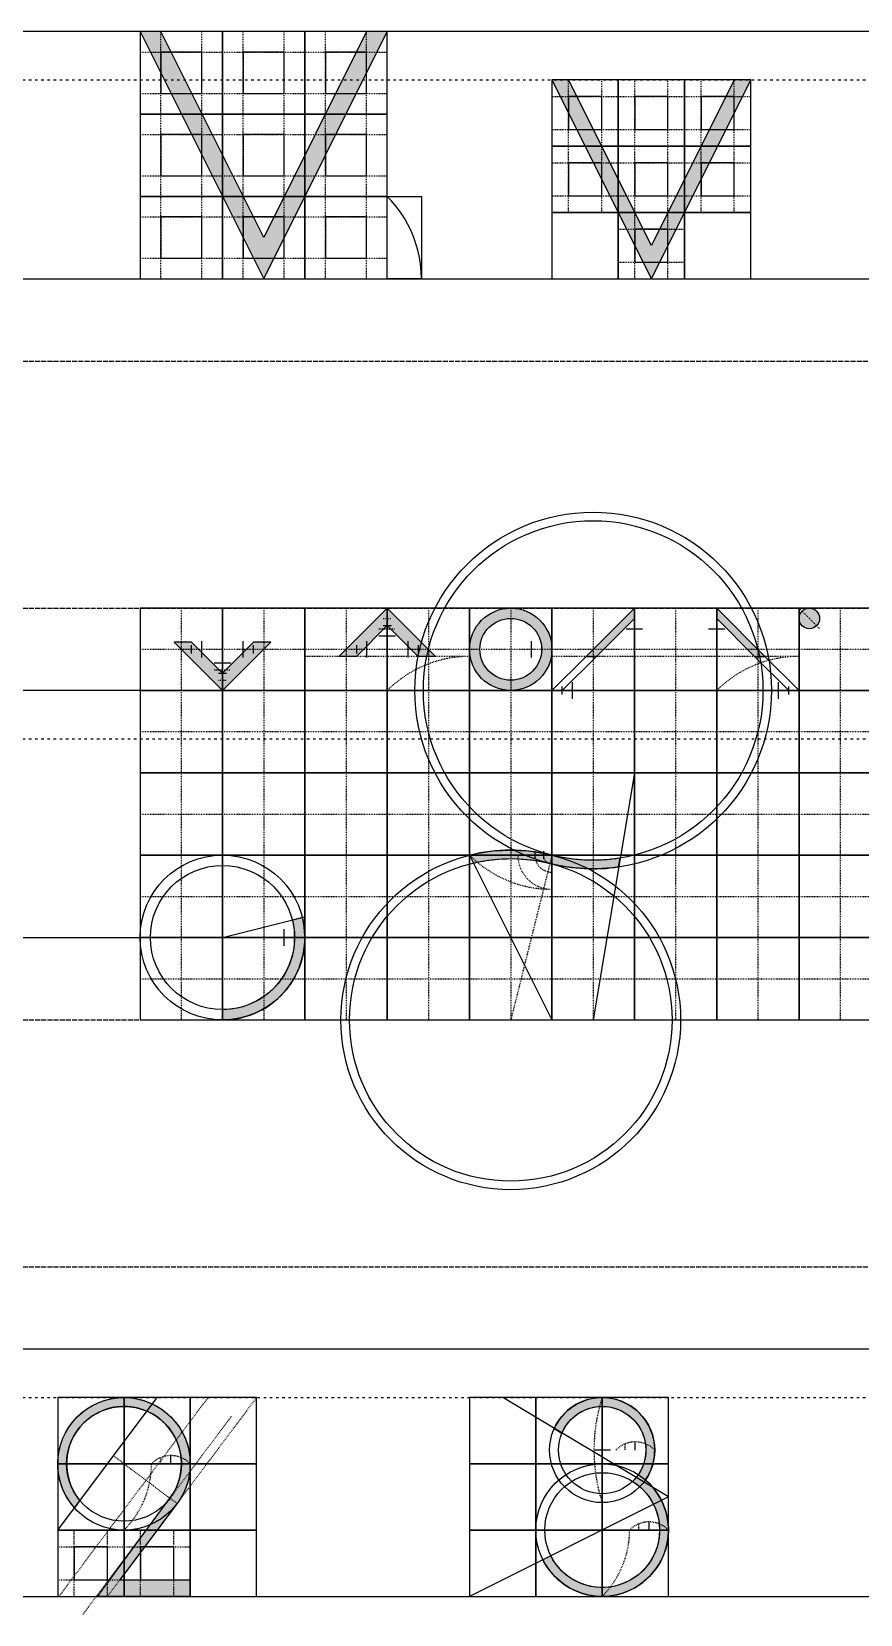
# Model space of a CAD drawing. Header units: millimetres. Extents: x -19 to 3010, y -292 to 470.
# Drawn here: x 2571.8 to 2672.4, y -82.2 to 110 of the extents above; entities that cross this region are included whole.
import ezdxf

# ---------------------------------------------------------------- set-up
doc = ezdxf.new("R2010")
doc.units = ezdxf.units.MM
doc.linetypes.add('ACAD_ISO02W100', pattern=[15, 12, -3])
doc.linetypes.add('ACAD_ISO03W100', pattern=[30, 12, -18])
for name, color, linetype in [('GUIDES', 252, 'Continuous'), ('guides_minor', 12, 'Continuous'), ('Lettering', 7, 'Continuous'), ('LINES', 252, 'Continuous'), ('Outlines', 5, 'Continuous')]:
    doc.layers.add(name, color=color, linetype=linetype)

msp = doc.modelspace()

# ---------------------------------------------------------------- hatches: boundary and pattern name
at = {"layer": 'Lettering'}
h = msp.add_hatch(color=256, dxfattribs=at)
h.dxf.hatch_style = 1
h.paths.add_polyline_path([(2585, 110), (2600, 80), (2615, 110), (2612.5, 110), (2600, 85), (2587.5, 110)])
h = msp.add_hatch(color=256, dxfattribs=at)
h.dxf.hatch_style = 1
h.paths.add_polyline_path([(2637.011844635311, 104.1421356237309), (2635, 104.1421356237309), (2647.071067811865, 80), (2659.142135623731, 104.142135623731), (2657.13029098842, 104.142135623731), (2647.071067811865, 84.0236892706215)])
h = msp.add_hatch(color=256, dxfattribs=at)
h.dxf.hatch_style = 1
h.paths.add_polyline_path([(2609.142135623731, 34.14213562373094), (2615, 40), (2620.857864376269, 34.14213562373094), (2618.75, 34.14213562373094), (2615, 37.89213562373094), (2611.25, 34.14213562373094)])
h = msp.add_hatch(color=256, dxfattribs=at)
h.dxf.hatch_style = 1
edge = h.paths.add_edge_path(flags=16)
edge.add_arc((2630, 35), 3.75, 0, 360)
edge = h.paths.add_edge_path()
edge.add_arc((2630, 35.00000000000001), 5, 0, 360)
h = msp.add_hatch(color=256, dxfattribs=at)
h.dxf.hatch_style = 1
h.paths.add_polyline_path([(2645, 40), (2639.142135623731, 34.14213562373095), (2640.392135623731, 34.14213562373095), (2645, 38.75)])
h = msp.add_hatch(color=256, dxfattribs=at)
h.dxf.hatch_style = 1
h.paths.add_polyline_path([(2655, 40), (2655, 38.75), (2659.607864376269, 34.14213562373095), (2660.857864376269, 34.14213562373095)])
h = msp.add_hatch(color=256, dxfattribs=at)
h.dxf.hatch_style = 1
edge = h.paths.add_edge_path()
edge.add_arc((2678.75, 38.74999999999997), 1.25, 0, 360)
edge = h.paths.add_edge_path()
edge.add_arc((2666.25, 38.74999999999997), 1.25, 0, 360)
h = msp.add_hatch(color=256, dxfattribs=at)
h.dxf.hatch_style = 1
h.paths.add_polyline_path([(2589.142135623731, 35.85786437626906), (2595, 30), (2600.857864376269, 35.85786437626906), (2598.75, 35.85786437626906), (2595, 32.10786437626906), (2591.25, 35.85786437626906)])
h = msp.add_hatch(color=256, dxfattribs=at)
h.dxf.hatch_style = 1
edge = h.paths.add_edge_path()
edge.add_arc((2640, 30.0000000000003), 20.61552812808861, 255.96375653207372, 279.1389823702933, ccw=False)
edge.add_arc((2630, -9.999999999999986), 20.6155281280883, 75.96375653207352, 104.0362434679265)
edge.add_line((2625, 10.00000000000001), (2625.477386602349, 9.045226795302511))
edge.add_arc((2630.015894300758, -9.94604144481178), 19.52604213599087, 75.77514619565102, 103.44038869516089, ccw=False)
edge.add_arc((2640.002570103156, 29.94407788746025), 21.5953475894894, 256.0978828595988, 278.233587215713)
edge.add_line((2643.095220901321, 8.571325407925002), (2643.274360993512, 9.646165961073443))
h = msp.add_hatch(color=256, dxfattribs=at)
h.dxf.hatch_style = 1
edge = h.paths.add_edge_path()
edge.add_line((2604.701425001453, 2.425356250363342), (2603.488746876272, 2.122186719067916))
edge.add_arc((2595, -3.104183576851938e-13), 8.749999999999739, -90.00000000000301, 14.036243467929012, ccw=False)
edge.add_line((2595, -8.75), (2595, -10))
edge.add_arc((2595, -7.545075675352564e-13), 9.999999999999245, 269.9999999999973, 374.0362434679316)
h = msp.add_hatch(color=256, dxfattribs=at)
h.dxf.hatch_style = 1
edge = h.paths.add_edge_path()
edge.add_line((2579.832470672176, -80), (2588.623815371165, -68.08757053995379))
edge.add_arc((2583.047378541244, -63.90524291751304), 6.970546037401628, 323.1301023541583, 579.7802355092481)
edge.add_line((2577.690484027371, -68.36530942226169), (2577.028924888308, -69.24738827434561))
edge.add_arc((2583.047378541244, -63.90524291751251), 8.047378541243807, -36.869897645844276, 221.5931433213396, ccw=False)
edge.add_line((2589.485281374239, -68.73367004225877), (2582.544417382416, -77.98815536468908))
edge.add_line((2582.544417382416, -77.98815536468908), (2591.094757082487, -77.98815536468936))
edge.add_line((2591.094757082487, -77.98815536468936), (2591.094757082487, -79.9999999999998))
edge.add_line((2591.094757082487, -79.9999999999998), (2579.832470672176, -80))
h = msp.add_hatch(color=256, dxfattribs=at)
h.dxf.hatch_style = 1
edge = h.paths.add_edge_path()
edge.add_line((2635.279908885711, -59.61159614532232), (2636.210829953442, -60.17014878596136))
edge.add_arc((2641.094757082487, -62.23857625084604), 5.30387937073556, -45.82535556497601, 157.046503524563, ccw=False)
edge.add_arc((2641.094757082487, -71.95262145875589), 6.970546037401977, -153.4349488229209, 57.97896578123613, ccw=False)
edge.add_line((2634.860111170518, -75.06994441474053), (2633.89696289893, -75.55151855053494))
edge.add_arc((2641.094757082487, -71.95262145875606), 8.047378541243699, 206.5650511770786, 409.2319505484108)
edge.add_arc((2641.094757082487, -62.23857625084576), 6.380711874576828, 325.4431793878266, 515.6879247821987)
edge = h.paths.add_edge_path(flags=17)
edge.add_arc((2660.951499095671, -62.2385762508458), 20.85674201318369, 184.5834047137703, 184.7316695101389)

# ---------------------------------------------------------------- linework, layer by layer
at = {"layer": 'GUIDES', "linetype": 'ACAD_ISO02W100', "ltscale": 0.005}
for p, q in [((2587.5, 100), (2587.5, 110)), ((2592.5, 100), (2592.5, 110)), ((2597.5, 100), (2597.5, 110)), ((2602.5, 100), (2602.5, 110)), ((2607.5, 100), (2607.5, 110)), ((2612.5, 100), (2612.5, 110)), ((2585, 107.5), (2595, 107.5)), ((2595, 107.5), (2605, 107.5)), ((2605, 107.5), (2615, 107.5)), ((2637.011844635311, 96.09475708248726), (2637.011844635311, 104.142135623731)), ((2641.035533905932, 96.09475708248726), (2641.035533905932, 104.142135623731)), ((2645.059223176554, 96.09475708248726), (2645.059223176554, 104.142135623731)), ((2649.082912447176, 96.09475708248726), (2649.082912447176, 104.142135623731)), ((2653.106601717798, 96.09475708248726), (2653.106601717798, 104.142135623731)), ((2657.13029098842, 96.09475708248726), (2657.13029098842, 104.142135623731)), ((2585, 102.5), (2595, 102.5)), ((2595, 102.5), (2605, 102.5)), ((2605, 102.5), (2615, 102.5)), ((2635, 102.13029098842), (2643.047378541244, 102.13029098842)), ((2643.047378541244, 102.13029098842), (2651.094757082487, 102.13029098842)), ((2651.094757082487, 102.13029098842), (2659.142135623731, 102.13029098842)), ((2587.5, 90), (2587.5, 100)), ((2592.5, 90), (2592.5, 100)), ((2597.5, 90), (2597.5, 100)), ((2602.5, 90), (2602.5, 100)), ((2607.5, 90), (2607.5, 100)), ((2612.5, 90), (2612.5, 100)), ((2635, 98.10660171779818), (2643.047378541244, 98.10660171779818)), ((2643.047378541244, 98.10660171779818), (2651.094757082487, 98.10660171779818)), ((2651.094757082487, 98.10660171779818), (2659.142135623731, 98.10660171779818)), ((2585, 97.5), (2595, 97.5)), ((2595, 97.5), (2605, 97.5)), ((2605, 97.5), (2615, 97.5)), ((2637.011844635311, 88.04737854124357), (2637.011844635311, 96.09475708248726)), ((2641.035533905932, 88.04737854124357), (2641.035533905932, 96.09475708248726)), ((2645.059223176554, 88.04737854124357), (2645.059223176554, 96.09475708248726)), ((2649.082912447176, 88.04737854124357), (2649.082912447176, 96.09475708248726)), ((2653.106601717798, 88.04737854124357), (2653.106601717798, 96.09475708248726)), ((2657.13029098842, 88.04737854124357), (2657.13029098842, 96.09475708248726)), ((2585, 92.5), (2595, 92.5)), ((2595, 92.5), (2605, 92.5)), ((2605, 92.5), (2615, 92.5)), ((2635, 94.08291244717634), (2643.047378541244, 94.08291244717634)), ((2643.047378541244, 94.08291244717634), (2651.094757082487, 94.08291244717634)), ((2651.094757082487, 94.08291244717634), (2659.142135623731, 94.08291244717634)), ((2587.5, 80), (2587.5, 90)), ((2592.5, 80), (2592.5, 90)), ((2597.5, 80), (2597.5, 90)), ((2602.5, 80), (2602.5, 90)), ((2607.5, 80), (2607.5, 90)), ((2612.5, 80), (2612.5, 90)), ((2635, 90.0592231765545), (2643.047378541244, 90.0592231765545)), ((2643.047378541244, 90.0592231765545), (2651.094757082487, 90.0592231765545)), ((2651.094757082487, 90.0592231765545), (2659.142135623731, 90.0592231765545)), ((2585, 87.5), (2595, 87.5)), ((2595, 87.5), (2605, 87.5)), ((2605, 87.5), (2615, 87.5)), ((2645.059223176554, 79.99999999999966), (2645.059223176554, 88.04737854124335)), ((2649.082912447176, 79.99999999999966), (2649.082912447176, 88.04737854124335)), ((2643.047378541244, 86.03553390593243), (2651.094757082487, 86.03553390593243)), ((2585, 82.5), (2595, 82.5)), ((2595, 82.5), (2605, 82.5)), ((2605, 82.5), (2615, 82.5)), ((2643.047378541244, 82.01184463531058), (2651.094757082487, 82.01184463531058)), ((2590, 40), (2590, -10)), ((2600, 40), (2600, -10)), ((2610, 40.00000000000001), (2610, -9.999999999999993)), ((2620, 40.00000000000001), (2620, -9.999999999999993)), ((2630, 40.00000000000001), (2630, -9.999999999999993)), ((2640, 40), (2640, -10)), ((2650, 40), (2650, -10)), ((2660, 40), (2660, -10)), ((2670, 40), (2670, -10)), ((2585, 35), (2685, 35)), ((2585, 25), (2685, 25)), ((2585, 15), (2685, 15)), ((2585, 5), (2685, 5)), ((2585, -5), (2685, -5)), ((2577.011844635311, -80), (2577.011844635311, -71.95262145875631)), ((2581.035533905932, -80), (2581.035533905932, -71.95262145875631)), ((2585.059223176554, -80.00000000000028), (2585.059223176554, -71.9526214587566)), ((2589.082912447176, -80.00000000000028), (2589.082912447176, -71.9526214587566)), ((2575, -73.96446609406723), (2583.047378541244, -73.96446609406723)), ((2583.047378541244, -73.96446609406752), (2591.094757082487, -73.96446609406752)), ((2575, -77.98815536468908), (2583.047378541244, -77.98815536468908)), ((2583.047378541244, -77.98815536468936), (2591.094757082487, -77.98815536468936))]:
    msp.add_line(p, q, dxfattribs=at)
at = {"layer": 'GUIDES'}
for points in [[(2585, 100), (2595, 100), (2595, 110), (2585, 110)], [(2595, 100), (2605, 100), (2605, 110), (2595, 110)], [(2605, 100), (2615, 100), (2615, 110), (2605, 110)], [(2587.5, 102.5), (2592.5, 102.5), (2592.5, 107.5), (2587.5, 107.5)], [(2597.5, 102.5), (2602.5, 102.5), (2602.5, 107.5), (2597.5, 107.5)], [(2607.5, 102.5), (2612.5, 102.5), (2612.5, 107.5), (2607.5, 107.5)], [(2635, 96.09475708248726), (2643.047378541244, 96.09475708248726), (2643.047378541244, 104.142135623731), (2635, 104.142135623731)], [(2643.047378541244, 96.09475708248726), (2651.094757082487, 96.09475708248726), (2651.094757082487, 104.142135623731), (2643.047378541244, 104.142135623731)], [(2651.094757082487, 96.09475708248726), (2659.142135623731, 96.09475708248726), (2659.142135623731, 104.142135623731), (2651.094757082487, 104.142135623731)], [(2637.011844635311, 98.10660171779818), (2641.035533905932, 98.10660171779818), (2641.035533905932, 102.13029098842), (2637.011844635311, 102.13029098842)], [(2645.059223176554, 98.10660171779818), (2649.082912447176, 98.10660171779818), (2649.082912447176, 102.13029098842), (2645.059223176554, 102.13029098842)], [(2653.106601717798, 98.10660171779818), (2657.13029098842, 98.10660171779818), (2657.13029098842, 102.13029098842), (2653.106601717798, 102.13029098842)], [(2585, 90), (2595, 90), (2595, 100), (2585, 100)], [(2595, 90), (2605, 90), (2605, 100), (2595, 100)], [(2605, 90), (2615, 90), (2615, 100), (2605, 100)], [(2587.5, 92.5), (2592.5, 92.5), (2592.5, 97.5), (2587.5, 97.5)], [(2597.5, 92.5), (2602.5, 92.5), (2602.5, 97.5), (2597.5, 97.5)], [(2607.5, 92.5), (2612.5, 92.5), (2612.5, 97.5), (2607.5, 97.5)], [(2635, 88.04737854124369), (2643.047378541244, 88.04737854124369), (2643.047378541244, 96.09475708248726), (2635, 96.09475708248726)], [(2643.047378541244, 88.04737854124369), (2651.094757082487, 88.04737854124369), (2651.094757082487, 96.09475708248726), (2643.047378541244, 96.09475708248726)], [(2651.094757082487, 88.04737854124369), (2659.142135623731, 88.04737854124369), (2659.142135623731, 96.09475708248726), (2651.094757082487, 96.09475708248726)], [(2637.011844635311, 90.0592231765545), (2641.035533905932, 90.0592231765545), (2641.035533905932, 94.08291244717634), (2637.011844635311, 94.08291244717634)], [(2645.059223176554, 90.0592231765545), (2649.082912447176, 90.0592231765545), (2649.082912447176, 94.08291244717634), (2645.059223176554, 94.08291244717634)], [(2653.106601717798, 90.0592231765545), (2657.13029098842, 90.0592231765545), (2657.13029098842, 94.08291244717634), (2653.106601717798, 94.08291244717634)], [(2585, 80), (2595, 80), (2595, 90), (2585, 90)], [(2595, 80), (2605, 80), (2605, 90), (2595, 90)], [(2605, 80), (2615, 80), (2615, 90), (2605, 90)], [(2619.142135623731, 80), (2615, 80), (2615, 90), (2619.142135623731, 90)], [(2587.5, 82.5), (2592.5, 82.5), (2592.5, 87.5), (2587.5, 87.5)], [(2597.5, 82.5), (2602.5, 82.5), (2602.5, 87.5), (2597.5, 87.5)], [(2607.5, 82.5), (2612.5, 82.5), (2612.5, 87.5), (2607.5, 87.5)], [(2635, 80), (2643.047378541244, 80), (2643.047378541244, 88.04737854124369), (2635, 88.04737854124369)], [(2643.047378541244, 80), (2651.094757082487, 80), (2651.094757082487, 88.04737854124369), (2643.047378541244, 88.04737854124369)], [(2651.094757082487, 80), (2659.142135623731, 80), (2659.142135623731, 88.04737854124369), (2651.094757082487, 88.04737854124369)], [(2645.059223176554, 82.01184463531058), (2649.082912447176, 82.01184463531058), (2649.082912447176, 86.03553390593243), (2645.059223176554, 86.03553390593243)], [(2585, 30), (2595, 30), (2595, 40), (2585, 40)], [(2595, 30), (2605, 30), (2605, 40), (2595, 40)], [(2605, 30.00000000000001), (2615, 30.00000000000001), (2615, 40.00000000000001), (2605, 40.00000000000001)], [(2615, 30.00000000000001), (2625, 30.00000000000001), (2625, 40.00000000000001), (2615, 40.00000000000001)], [(2625, 30.00000000000001), (2635, 30.00000000000001), (2635, 40.00000000000001), (2625, 40.00000000000001)], [(2635, 30), (2645, 30), (2645, 40), (2635, 40)], [(2645, 30), (2655, 30), (2655, 40), (2645, 40)], [(2655, 30), (2665, 30), (2665, 40), (2655, 40)], [(2665, 30), (2675, 30), (2675, 40), (2665, 40)], [(2585, 20), (2595, 20), (2595, 30), (2585, 30)], [(2595, 20), (2605, 20), (2605, 30), (2595, 30)], [(2605, 20.00000000000001), (2615, 20.00000000000001), (2615, 30.00000000000001), (2605, 30.00000000000001)], [(2615, 20.00000000000001), (2625, 20.00000000000001), (2625, 30.00000000000001), (2615, 30.00000000000001)], [(2625, 20.00000000000001), (2635, 20.00000000000001), (2635, 30.00000000000001), (2625, 30.00000000000001)], [(2635, 20), (2645, 20), (2645, 30), (2635, 30)], [(2645, 20), (2655, 20), (2655, 30), (2645, 30)], [(2655, 20), (2665, 20), (2665, 30), (2655, 30)], [(2665, 20), (2675, 20), (2675, 30), (2665, 30)], [(2585, 10), (2595, 10), (2595, 20), (2585, 20)], [(2595, 10), (2605, 10), (2605, 20), (2595, 20)], [(2605, 10.00000000000001), (2615, 10.00000000000001), (2615, 20.00000000000001), (2605, 20.00000000000001)], [(2615, 10.00000000000001), (2625, 10.00000000000001), (2625, 20.00000000000001), (2615, 20.00000000000001)], [(2625, 10.00000000000001), (2635, 10.00000000000001), (2635, 20.00000000000001), (2625, 20.00000000000001)], [(2635, 10), (2645, 10), (2645, 20), (2635, 20)], [(2645, 10), (2655, 10), (2655, 20), (2645, 20)], [(2655, 10), (2665, 10), (2665, 20), (2655, 20)], [(2665, 10), (2675, 10), (2675, 20), (2665, 20)], [(2585, 0), (2595, 0), (2595, 10), (2585, 10)], [(2595, 0), (2605, 0), (2605, 10), (2595, 10)], [(2605, 7.105427357601002e-15), (2615, 7.105427357601002e-15), (2615, 10.00000000000001), (2605, 10.00000000000001)], [(2615, 7.105427357601002e-15), (2625, 7.105427357601002e-15), (2625, 10.00000000000001), (2615, 10.00000000000001)], [(2625, 7.105427357601002e-15), (2635, 7.105427357601002e-15), (2635, 10.00000000000001), (2625, 10.00000000000001)], [(2635, 0), (2645, 0), (2645, 10), (2635, 10)], [(2645, 0), (2655, 0), (2655, 10), (2645, 10)], [(2655, 0), (2665, 0), (2665, 10), (2655, 10)], [(2665, 0), (2675, 0), (2675, 10), (2665, 10)], [(2585, -10), (2595, -10), (2595, 0), (2585, 0)], [(2595, -10), (2605, -10), (2605, 0), (2595, 0)], [(2605, -9.999999999999993), (2615, -9.999999999999993), (2615, 7.105427357601002e-15), (2605, 7.105427357601002e-15)], [(2615, -9.999999999999993), (2625, -9.999999999999993), (2625, 7.105427357601002e-15), (2615, 7.105427357601002e-15)], [(2625, -9.999999999999993), (2635, -9.999999999999993), (2635, 7.105427357601002e-15), (2625, 7.105427357601002e-15)], [(2635, -10), (2645, -10), (2645, 0), (2635, 0)], [(2645, -10), (2655, -10), (2655, 0), (2645, 0)], [(2655, -10), (2665, -10), (2665, 0), (2655, 0)], [(2665, -10), (2675, -10), (2675, 0), (2665, 0)], [(2575, -63.90524291751274), (2583.047378541244, -63.90524291751274), (2583.047378541244, -55.85786437626905), (2575, -55.85786437626905)], [(2583.047378541244, -63.90524291751274), (2591.094757082487, -63.90524291751274), (2591.094757082487, -55.85786437626905), (2583.047378541244, -55.85786437626905)], [(2591.094757082487, -63.90524291751274), (2599.142135623731, -63.90524291751274), (2599.142135623731, -55.85786437626905), (2591.094757082487, -55.85786437626905)], [(2625, -63.90524291751272), (2633.047378541244, -63.90524291751272), (2633.047378541244, -55.85786437626903), (2625, -55.85786437626903)], [(2633.047378541244, -63.90524291751272), (2641.094757082487, -63.90524291751272), (2641.094757082487, -55.85786437626903), (2633.047378541244, -55.85786437626903)], [(2641.094757082487, -63.90524291751272), (2649.142135623731, -63.90524291751272), (2649.142135623731, -55.85786437626903), (2641.094757082487, -55.85786437626903)], [(2575, -71.95262145875631), (2583.047378541244, -71.95262145875631), (2583.047378541244, -63.90524291751274), (2575, -63.90524291751274)], [(2583.047378541244, -71.95262145875631), (2591.094757082487, -71.95262145875631), (2591.094757082487, -63.90524291751274), (2583.047378541244, -63.90524291751274)], [(2591.094757082487, -71.95262145875631), (2599.142135623731, -71.95262145875631), (2599.142135623731, -63.90524291751274), (2591.094757082487, -63.90524291751274)], [(2625, -71.9526214587563), (2633.047378541244, -71.9526214587563), (2633.047378541244, -63.90524291751272), (2625, -63.90524291751272)], [(2633.047378541244, -71.9526214587563), (2641.094757082487, -71.9526214587563), (2641.094757082487, -63.90524291751272), (2633.047378541244, -63.90524291751272)], [(2641.094757082487, -71.9526214587563), (2649.142135623731, -71.9526214587563), (2649.142135623731, -63.90524291751272), (2641.094757082487, -63.90524291751272)], [(2575, -80), (2583.047378541244, -80), (2583.047378541244, -71.95262145875631), (2575, -71.95262145875631)], [(2583.047378541244, -80), (2591.094757082487, -80), (2591.094757082487, -71.95262145875631), (2583.047378541244, -71.95262145875631)], [(2591.094757082487, -80), (2599.142135623731, -80), (2599.142135623731, -71.95262145875631), (2591.094757082487, -71.95262145875631)], [(2625, -79.99999999999999), (2633.047378541244, -79.99999999999999), (2633.047378541244, -71.9526214587563), (2625, -71.9526214587563)], [(2633.047378541244, -79.99999999999999), (2641.094757082487, -79.99999999999999), (2641.094757082487, -71.9526214587563), (2633.047378541244, -71.9526214587563)], [(2641.094757082487, -79.99999999999999), (2649.142135623731, -79.99999999999999), (2649.142135623731, -71.9526214587563), (2641.094757082487, -71.9526214587563)], [(2577.011844635311, -77.98815536468908), (2581.035533905932, -77.98815536468908), (2581.035533905932, -73.96446609406723), (2577.011844635311, -73.96446609406723)], [(2585.059223176554, -77.98815536468936), (2589.082912447176, -77.98815536468936), (2589.082912447176, -73.96446609406752), (2585.059223176554, -73.96446609406752)]]:
    msp.add_lwpolyline(points, close=True, dxfattribs=at)
msp.add_arc((2605, 80), 14.14213562373095, 0, 44.99999999999493, dxfattribs=at)
at = {"layer": 'guides_minor', "linetype": 'ACAD_ISO02W100', "ltscale": 0.005}
for p, q in [((2614.5, 38.75), (2615.5, 38.75)), ((2665, 40), (2667.5, 37.49999999999994)), ((2614, 37.5), (2616, 37.5)), ((2625, 34.14213562373095), (2605, 34.14213562373095)), ((2665, 34.14213562373095), (2635, 34.14213562373095)), ((2594, 32.5), (2596, 32.5)), ((2594.5, 31.25), (2595.5, 31.25)), ((2635, 10), (2630, -9.999999999999993)), ((2589.485281374239, -68.73367004225895), (2581.759797974645, -62.93955749256347)), ((2587.457543203493, -63.1655816747016), (2587.457543203493, -63.90524291751295)), ((2590.017924578646, -63.1655816747016), (2590.017924578646, -63.90524291751295)), ((2643.83825507807, -61.49891500803461), (2643.83825507807, -62.23857625084596)), ((2646.398636453223, -61.49891500803461), (2646.398636453223, -62.23857625084596)), ((2645.504921744736, -71.21296021594506), (2645.504921744736, -71.95262145875641)), ((2648.065303119889, -71.21296021594506), (2648.065303119889, -71.95262145875641))]:
    msp.add_line(p, q, dxfattribs=at)
at = {"layer": 'guides_minor'}
for p, q in [((2614, 36.64213562373094), (2616, 36.64213562373094)), ((2614.5, 37.89213562373094), (2615.5, 37.89213562373094)), ((2591.25, 34.49999999999991), (2591.25, 35.49999999999991)), ((2592.5, 33.99999999999991), (2592.5, 35.99999999999991)), ((2597.5, 33.99999999999991), (2597.5, 35.99999999999991)), ((2598.75, 34.49999999999972), (2598.75, 35.49999999999972)), ((2611.25, 35.50000000000009), (2611.25, 34.50000000000009)), ((2612.5, 36.00000000000009), (2612.5, 34.00000000000009)), ((2617.5, 36.00000000000009), (2617.5, 34.00000000000009)), ((2618.75, 35.50000000000028), (2618.75, 34.50000000000028)), ((2632.5, 33.99999999999991), (2632.5, 35.99999999999991)), ((2633.75, 34.49999999999991), (2633.75, 35.49999999999991)), ((2594, 33.35786437626906), (2596, 33.35786437626906)), ((2639.142135623731, 34.14213562373095), (2635, 30.00000000000001)), ((2636.25, 30), (2640.392135623731, 34.14213562373095)), ((2659.607864376269, 34.14213562373095), (2663.75, 30)), ((2660.857864376269, 34.14213562373095), (2665, 29.99999999999981)), ((2594.5, 32.10786437626906), (2595.5, 32.10786437626906)), ((2637.5, 28.99999999999991), (2637.5, 30.99999999999991)), ((2662.5, 28.99999999999991), (2662.5, 30.99999999999991)), ((2636.25, 29.49999999999982), (2636.25, 30.49999999999982)), ((2663.75, 29.49999999999972), (2663.75, 30.49999999999972)), ((2645, 20), (2640, -10)), ((2625, 10.00000000000001), (2635, -10)), ((2632.928932188135, 10.49999999999999), (2632.928932188135, 9.499999999999991)), ((2633.964466094068, 10.5), (2633.964466094068, 9.500000000000004)), ((2595, 0), (2605, 2.500000000000004)), ((2602.5, -1.000000000000087), (2602.5, 0.999999999999913)), ((2603.75, -0.5000000000002771), (2603.75, 0.4999999999997229)), ((2575, -71.95262145875631), (2587.071067811866, -55.85786437626905)), ((2649.142135623731, -67.92893218813451), (2629.023689270622, -55.85786437626903)), ((2645.118445765646, -62.23857625084596), (2645.118445765646, -61.23857625084586)), ((2588.737733891069, -63.90524291751295), (2588.737733891069, -62.90524291751285)), ((2642.094757082487, -62.23857625084599), (2640.094757082487, -62.23857625084599)), ((2649.142135623731, -67.92893218813451), (2625, -80)), ((2646.785112432313, -71.95262145875641), (2646.785112432313, -70.95262145875631))]:
    msp.add_line(p, q, dxfattribs=at)
at = {"layer": 'guides_minor', "ltscale": 0.005}
for p, q in [((2644, 37.5), (2646, 37.5)), ((2654, 37.5), (2656, 37.5))]:
    msp.add_line(p, q, dxfattribs=at)
at = {"layer": 'guides_minor', "linetype": 'ACAD_ISO03W100', "ltscale": 0.005}
for p, q in [((2575.142977396045, -80.00000000000001), (2593.249579113843, -55.85786437626906)), ((2581.035533905933, -80), (2599.142135623731, -55.85786437626906)), ((2578.052747559299, -82.18232762244156), (2596.159349277098, -58.04019199871061))]:
    msp.add_line(p, q, dxfattribs=at)
at = {"layer": 'guides_minor'}
for centre, radius in [((2640, 30), 21.6510620340207), ((2640, 30), 20.6155281280883), ((2595, 0), 10), ((2630, -9.999999999999993), 20.6155281280883), ((2595, 0), 8.75), ((2630, -9.999999999999993), 19.5799942221559), ((2583.047378541244, -63.90524291751274), 8.047378541243688), ((2583.047378541244, -63.90524291751274), 6.970546037402073), ((2641.094757082487, -62.23857625084599), 6.380711874576932), ((2641.094757082487, -62.23857625084599), 5.303879370735558), ((2641.094757082487, -71.95262145875628), 8.047378541243688), ((2641.094757082487, -71.95262145875628), 6.970546037402073)]:
    msp.add_circle(centre, radius, dxfattribs=at)
at = {"layer": 'guides_minor', "linetype": 'ACAD_ISO02W100', "ltscale": 0.005}
for centre, radius, start, end in [((2625, 20.00000000000001), 14.14213562373095, 90, 134.9999999999915), ((2665, 20.00000000000001), 14.14213562373095, 90, 134.9999999999914), ((2635, 20), 14.14213562373094, 225.0000000000085, 270), ((2635, 10), 4.142135623730942, 180, 270), ((2635, 9.999999999999991), 2.071067811865305, 179.9999999999999, 270), ((2635, 10.00000000000001), 1.035533905932425, 180.0000000000004, 270), ((2660.951499095671, -62.23857625084599), 20.85674201318369, 162.1858509591056, 197.8141490408943), ((2645.118445765646, -64.5163526439604), 3.277776393114799, 90, 135.979545816109), ((2645.118445765646, -64.51635264396137), 3.277776393115779, 44.02045418390006, 90), ((2588.73773389107, -66.1830193106274), 3.277776393114799, 90, 135.979545816109), ((2588.73773389107, -66.18301931062837), 3.277776393115779, 44.02045418390006, 90), ((2575, -63.90524291751274), 11.38071187457704, 315.0000000000051, 0), ((2646.785112432313, -74.23039785187086), 3.277776393114799, 90, 135.979545816109), ((2646.785112432313, -74.23039785187183), 3.277776393115779, 44.02045418390006, 90), ((2633.047378541244, -71.95262145875628), 11.38071187457704, 315.0000000000051, 0)]:
    msp.add_arc(centre, radius, start, end, dxfattribs=at)
at = {"layer": 'LINES'}
for p, q in [((3010, 110), (2460, 110)), ((2460, 80), (3010, 80)), ((3010, 30), (2460, 30)), ((2460, 0), (3010, 0)), ((3010, -50), (2460, -50)), ((2460, -80), (3010, -80))]:
    msp.add_line(p, q, dxfattribs=at)
at = {"layer": 'LINES', "linetype": 'ACAD_ISO03W100', "ltscale": 0.025}
for p, q in [((2465, 104.1421356237309), (3005, 104.1421356237309)), ((2465, 24.14213562373094), (3005, 24.14213562373094)), ((2465, -55.85786437626906), (3005, -55.85786437626906))]:
    msp.add_line(p, q, dxfattribs=at)
at = {"layer": 'LINES', "linetype": 'ACAD_ISO02W100', "ltscale": 0.05}
for p, q in [((2465, 70), (3005, 70)), ((2465, 40), (3005, 40)), ((2465, -10), (3005, -10)), ((2465, -40), (3005, -40))]:
    msp.add_line(p, q, dxfattribs=at)
at = {"layer": 'Outlines'}
for points in [[(2585, 110), (2600, 80), (2615, 110), (2612.5, 110), (2600, 85), (2587.5, 110), (2585, 110)], [(2637.011844635311, 104.1421356237309), (2635, 104.1421356237309), (2647.071067811865, 80), (2659.142135623731, 104.142135623731), (2657.13029098842, 104.142135623731), (2647.071067811865, 84.0236892706215), (2637.011844635311, 104.1421356237309)]]:
    msp.add_lwpolyline(points, dxfattribs=at)
for points in [[(2609.142135623731, 34.14213562373094), (2615, 40), (2620.857864376269, 34.14213562373094), (2618.75, 34.14213562373094), (2615, 37.89213562373094), (2611.25, 34.14213562373094), (2609.142135623731, 34.14213562373094)], [(2645, 40), (2639.142135623731, 34.14213562373095), (2640.392135623731, 34.14213562373095), (2645, 38.75), (2645, 40)], [(2655, 40), (2655, 38.75), (2659.607864376269, 34.14213562373095), (2660.857864376269, 34.14213562373095), (2655, 40)], [(2589.142135623731, 35.85786437626906), (2595, 30), (2600.857864376269, 35.85786437626906), (2598.75, 35.85786437626906), (2595, 32.10786437626906), (2591.25, 35.85786437626906), (2589.142135623731, 35.85786437626906)]]:
    msp.add_lwpolyline(points, close=True, dxfattribs=at)
for points in [[(2643.274360993512, 9.646165961073443, -0.1014670840188392), (2635, 10.00000000000001, 0.1231056256176606), (2625, 10.00000000000001), (2625.477386602349, 9.045226795302511, -0.121302149660558), (2634.813987424847, 8.981309766307435, 0.09688669420452019), (2643.095220901321, 8.571325407925002)], [(2604.701425001453, 2.425356250363342), (2603.488746876272, 2.122186719067916, -0.4879283649265174), (2595, -8.75), (2595, -10, 0.4879283649265393), (2604.701425001453, 2.42535625036334)], [(2579.832470672176, -80), (2588.623815371165, -68.08757053995379, 2.065151919877221), (2577.690484027371, -68.36530942226169), (2577.028924888308, -69.24738827434561, -2.107491029663519), (2589.485281374239, -68.73367004225877), (2582.544417382416, -77.98815536468908), (2591.094757082487, -77.98815536468936), (2591.094757082487, -79.9999999999998)], [(2635.279908885711, -59.61159614532232), (2636.210829953442, -60.17014878596136, -1.222543126743098), (2644.790753617383, -66.04261962511994), (2644.790753617383, -66.04261962511994, -1.320007914282626), (2634.860111170518, -75.06994441474053), (2633.89696289893, -75.55151855053494, 1.220314617729304), (2646.349682152509, -65.85786437626872, 1.093650959024939)]]:
    msp.add_lwpolyline(points, format="xyb", close=True, dxfattribs=at)
for centre, radius in [((2630, 35.00000000000001), 5), ((2630, 35), 3.75), ((2666.25, 38.74999999999997), 1.25)]:
    msp.add_circle(centre, radius, dxfattribs=at)
at = {"layer": 'Outlines', "ltscale": 0.005}
msp.add_arc((2660.951499095671, -62.2385762508458), 20.85674201318369, 184.5834047137703, 184.7316695101389, dxfattribs=at)

doc.saveas('drawing.dxf')
